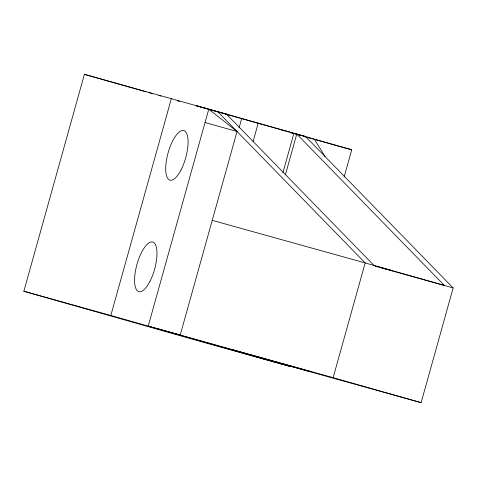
<?xml version="1.0" encoding="UTF-8"?>
<svg xmlns="http://www.w3.org/2000/svg" width="477" height="477" viewBox="0 0 477 477"><rect width="100%" height="100%" fill="white"/><g stroke="black" fill="none" stroke-linecap="round" stroke-linejoin="round"><path stroke-width="0.72" d="M23.85 291.268L110.825 315.488L291.173 366.735L204.198 342.516L23.85 291.268L84.399 74.34L208.765 109.185L237.045 131.503L180.205 335.075L148.216 326.113L208.765 109.185L226.396 114.057L373.974 265.433M110.825 315.488L171.374 98.56M239.12 127.776L241.72 118.475L196.119 105.697L239.4 117.998M253.031 141.77L258.224 123.167M282.933 172.614L293.915 133.256L351.722 149.808L344.132 177.015M285.395 174.844L296.777 134.055L444.355 285.437L389.22 270.083M241.72 118.475L305.572 136.553L453.15 287.935L421.119 402.66L333.143 377.665L365.173 262.934L217.601 111.552M388.731 269.857L391.373 270.572M385.988 269.106L388.045 269.666M253.788 356.11L268.181 360.069M375.685 266.261L377.73 266.828M379.096 267.203L381.165 267.776M382.548 268.157L384.617 268.724M223.534 113.258L226.396 114.057M281.859 130.352L284 130.948M290.415 132.731L292.55 133.327M295.406 134.126L297.541 134.717M298.972 135.116L301.106 135.712M303.956 136.505L306.097 137.102M307.522 137.501L311.087 138.491M312.513 138.89L351.722 149.808M212.241 220.344L365.173 262.934L453.15 287.935M375.62 266.291L377.766 266.893M380.628 267.686L387.789 269.684M157.011 328.611L333.143 377.665M244.987 353.612L421.119 402.66M240.11 118.201L305.572 136.553M205.056 122.541L237.045 131.503M375.572 266.035L381.809 267.794M373.533 265.456L374.892 265.844M84.399 74.34L137.358 89.39M138.789 89.795L145.95 91.828M148.812 92.639L152.39 93.659M158.829 95.489L160.976 96.098M177.438 100.778L179.585 101.386M382.506 267.991L386.692 269.177M387.378 269.374L392.082 270.721M314.337 139.183L325.022 156.504M230.796 349.367L230.29 349.236L310.873 371.744L230.796 349.367M149.927 281.418A25.752 9.146 -74.4 0 0 152.7 242.042A25.752 9.146 -74.4 0 0 134.687 277.089A25.752 9.146 -74.4 0 0 149.927 281.418M181.039 169.913A25.752 9.146 -74.4 0 0 183.812 130.543A25.752 9.146 -74.4 0 0 165.805 165.585A25.752 9.146 -74.4 0 0 181.039 169.913"/></g></svg>
